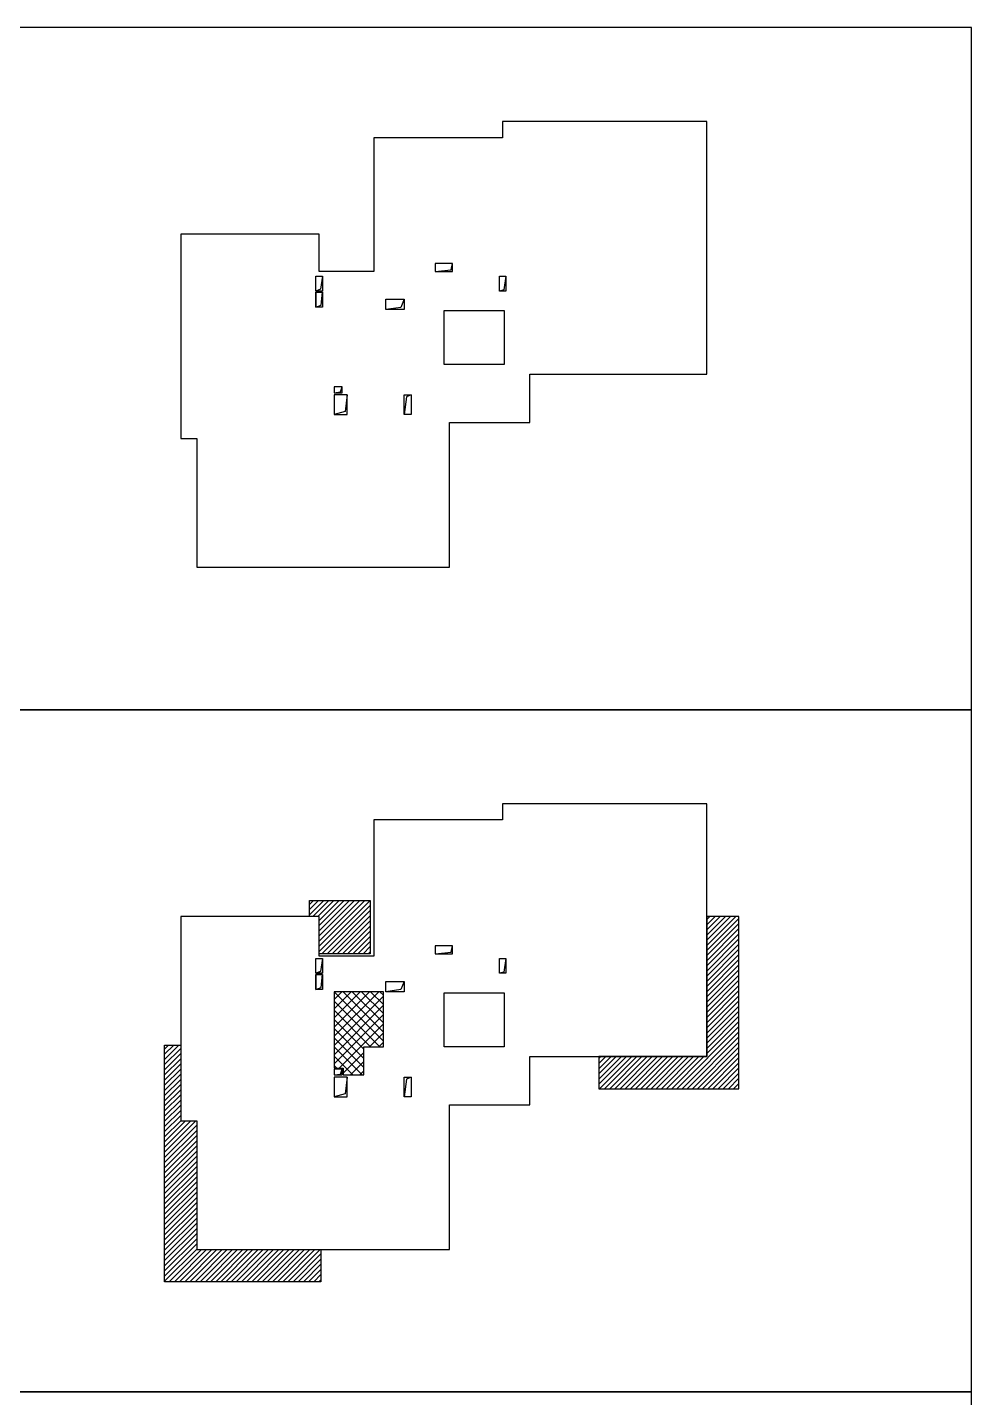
# Model space of a CAD drawing. Extents: x -292644 to 261407, y -12902 to 435090.
# Drawn here: x 179213 to 261407, y 164811 to 284100 of the extents above; entities that cross this region are included whole.
import ezdxf

# ---------------------------------------------------------------- set-up
doc = ezdxf.new("R2010")
doc.units = 0
doc.header["$LTSCALE"] = 1000
doc.header["$MEASUREMENT"] = 0
doc.linetypes.add('X-104 8#10#平面_t3$0$109-34 轴网$0$L1$0$$AUDIT_BAD_LTYPE1', pattern=[0])
doc.layers.get('0').update_dxf_attribs({"linetype": 'CONTINUOUS'})
doc.layers.add('X-104 8#10#平面_t3$0$04-不打印_辅助线', color=165, linetype='CONTINUOUS', plot=False)
doc.layers.add('X-104 8#10#平面_t3$0$A-TECH_结构', color=21, linetype='CONTINUOUS')
pattern_1 = [(45, (-111756.95, 3e-10), (-224.5064, 224.5064), [])]

# ---------------------------------------------------------------- blocks, each defined once
blk = doc.blocks.new('X-104 8#10#平面_t3$0$fdsgdfh')
at = {"layer": 'X-104 8#10#平面_t3$0$A-TECH_结构', "linetype": 'X-104 8#10#平面_t3$0$109-34 轴网$0$L1$0$$AUDIT_BAD_LTYPE1'}
for points in [[(18850, 25250), (20254, 25389), (20350, 25950)], [(8450, 23450), (8450, 22150), (8921, 22309), (9050, 23450), (8450, 23450)], [(16150, 22850), (15854, 22126), (14550, 21950)], [(16750, 14500), (16349, 14335), (16150, 12800)]]:
    blk.add_lwpolyline(points, dxfattribs=at)
for points in [[(20350, 25950), (18850, 25950), (18850, 25250), (20350, 25250)], [(8450, 24850), (9050, 24850), (9050, 23550), (8450, 23550)], [(8450, 23450), (9050, 23450), (9050, 22150), (8450, 22150)], [(14550, 22850), (16150, 22850), (16150, 21950), (14550, 21950)], [(10750, 15200), (10050, 15200), (10050, 14700), (10750, 14700)], [(11200, 14500), (10050, 14500), (10050, 12800), (11200, 12800)], [(16150, 14500), (16750, 14500), (16750, 12800), (16150, 12800)]]:
    blk.add_lwpolyline(points, close=True, dxfattribs=at)
at = {"layer": 'X-104 8#10#平面_t3$0$A-TECH_结构'}
for points in [[(8450, 23550), (8450, 24850), (9050, 24850), (8862, 23719)], [(24450, 23550), (24450, 24850), (25000, 24850), (24819, 23660)], [(24450, 24850), (25000, 24850), (25000, 23550), (24450, 23550)]]:
    blk.add_lwpolyline(points, close=True, dxfattribs=at)
for points in [[(10050, 14700), (10619, 14783), (10750, 15200)], [(11200, 14500), (11005, 13062), (10050, 12800)]]:
    blk.add_lwpolyline(points, dxfattribs=at)
blk = doc.blocks.new('X-104 8#10#平面_t3$0$fdhggh')
at = {"layer": 'X-104 8#10#平面_t3$0$04-不打印_辅助线', "linetype": 'X-104 8#10#平面_t3$0$109-34 轴网$0$L1$0$$AUDIT_BAD_LTYPE1'}
h = blk.add_hatch(dxfattribs=at)
h.set_pattern_fill('ANSI31', color=256, scale=200)
h.set_pattern_definition([(45, (-111756.95, 3e-10), (-224.5064, 224.5064), [])])
h.paths.add_polyline_path([(7900, 206700), (7900, 208100), (13199, 208100), (13199, 203450), (8750, 203450), (8750, 206700)])
h = blk.add_hatch(dxfattribs=at)
h.set_pattern_fill('ANSI31', color=256, scale=200)
h.set_pattern_definition(pattern_1)
h.paths.add_polyline_path([(33100, 194500), (33100, 191700), (45300, 191700), (45300, 206700), (42500, 206700), (42500, 194500)])
h = blk.add_hatch(dxfattribs=at)
h.set_pattern_fill('多孔材料', color=256, scale=200)
h.set_pattern_definition([(45, (-111356.95, 178200), (-400.0004, 400.0004), []), (135, (-111356.95, 178200), (-400.0004, -400.0004), [])])
h.paths.add_polyline_path([(14350, 200150), (10050, 200150), (10050, 193500), (10850, 193500), (10850, 192900), (12650, 192900), (12650, 195350), (14350, 195350)])
h = blk.add_hatch(dxfattribs=at)
h.set_pattern_fill('ANSI31', color=256, scale=200)
h.set_pattern_definition(pattern_1)
h.paths.add_polyline_path([(8900, 177700), (8900, 174900), (-4700, 174900), (-4700, 195500), (-3300, 195500), (-3300, 188900), (-1900, 188900), (-1900, 177700)])
for points in [[(7900, 206700), (7900, 208100), (13199, 208100), (13199, 203450), (8750, 203450), (8750, 206700), (7900, 206700)], [(14350, 200150), (10050, 200150), (10050, 193500), (10850, 193500), (10850, 192900), (12650, 192900), (12650, 195350), (14350, 195350), (14350, 200150)], [(8900, 177700), (8900, 174900), (-4700, 174900), (-4700, 195500), (-3300, 195500), (-3300, 188900), (-1900, 188900), (-1900, 177700), (8900, 177700)]]:
    blk.add_lwpolyline(points, close=True, dxfattribs=at)
blk.add_lwpolyline([(33100, 194500), (33100, 191700), (45300, 191700), (45300, 206700), (42500, 206700), (42500, 194500), (33100, 194500)], dxfattribs=at)
at = {"layer": 'X-104 8#10#平面_t3$0$A-TECH_结构', "linetype": 'X-104 8#10#平面_t3$0$109-34 轴网$0$L1$0$$AUDIT_BAD_LTYPE1'}
for points in [[(27100, 253900), (42500, 253900), (42500, 275900), (24700, 275900), (24700, 274500), (13500, 274500), (13500, 267800), (13500, 267800), (13500, 262850), (8750, 262850), (8750, 265900), (8750, 265900), (8750, 266100), (-3300, 266100), (-3300, 248300), (-1900, 248300), (-1900, 237100), (20100, 237100), (20100, 249700), (27100, 249700)], [(19650, 259450), (24850, 259450), (24850, 254750), (19650, 254750)], [(27100, 194500), (42500, 194500), (42500, 216500), (24700, 216500), (24700, 215100), (13500, 215100), (13500, 208400), (13500, 208400), (13500, 203250), (8750, 203250), (8750, 206500), (8750, 206500), (8750, 206700), (-3300, 206700), (-3300, 188900), (-1900, 188900), (-1900, 177700), (20100, 177700), (20100, 190300), (27100, 190300)], [(19650, 200050), (24850, 200050), (24850, 195350), (19650, 195350)]]:
    blk.add_lwpolyline(points, close=True, dxfattribs=at)
blk = doc.blocks.new('X-104 8#10#平面_t3')
at = {"layer": 'X-104 8#10#平面_t3$0$04-不打印_辅助线'}
for points in [[(177307, 224700), (261407, 224700), (261407, 284100), (177307, 284100)], [(177307, 165300), (261407, 165300), (261407, 224700), (177307, 224700)], [(177307, 105900), (261407, 105900), (261407, 165300), (177307, 165300)]]:
    blk.add_lwpolyline(points, close=True, dxfattribs=at)
at = {"linetype": 'X-104 8#10#平面_t3$0$109-34 轴网$0$L1$0$$AUDIT_BAD_LTYPE1'}
for name, p in [('X-104 8#10#平面_t3$0$fdhggh', (195857, 0)), ('X-104 8#10#平面_t3$0$fdsgdfh', (195857, 237600)), ('X-104 8#10#平面_t3$0$fdsgdfh', (195857, 178200))]:
    blk.add_blockref(name, p, dxfattribs=at)

msp = doc.modelspace()

# ---------------------------------------------------------------- block references
msp.add_blockref('X-104 8#10#平面_t3', (0, 0))

doc.saveas('drawing.dxf')
